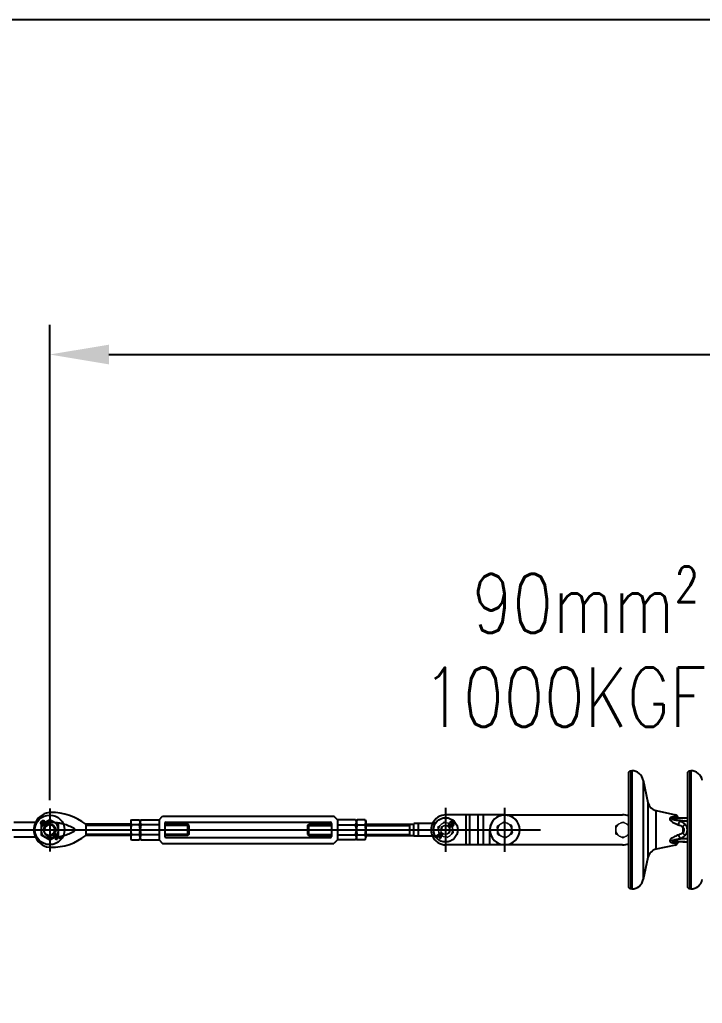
# Model space of a CAD drawing. Header units: millimetres. Extents: x -37020 to 35906, y -101 to 52234.
# Drawn here: x -27.317 to -26.161, y 233.662 to 235.326 of the extents above; entities that cross this region are included whole.
import ezdxf

# ---------------------------------------------------------------- set-up
doc = ezdxf.new("R2010")
doc.units = ezdxf.units.MM
doc.header["$PDMODE"] = 35
doc.header["$PDSIZE"] = 1
for name, pattern in [('CENTER', [50.8, 31.75, -6.35, 6.35, -6.35]), ('CENTER2', [28.575, 19.05, -3.175, 3.175, -3.175]), ('HIDDEN', [9.525, 6.35, -3.175])]:
    doc.linetypes.add(name, pattern=pattern)
for name, color, linetype in [('0_EJES', 1, 'CENTER2'), ('GE-Cotas', 1, 'Continuous'), ('M0_EQUIPOS', 2, 'Continuous'), ('M2_PLBULONES', 2, 'Continuous'), ('M_DIM', 1, 'Continuous')]:
    doc.layers.add(name, color=color, linetype=linetype)
doc.styles.add('Romans', font='romans.shx', dxfattribs={"width": 0.8})
doc.styles.add('STYLE-MSF', font='simplex.shx', dxfattribs={"width": 0.8})
doc.dimstyles.new('COTAS GENERAL', dxfattribs={"dimscale": 0.1, "dimtxt": 2.5, "dimasz": 2.5, "dimexe": 1, "dimexo": 1, "dimgap": 1.25, "dimtad": 1, "dimzin": 1, "dimdsep": 46, "dimtxsty": 'Romans', "dimcen": 1, "dimclrd": 2, "dimclre": 1, "dimclrt": 3, "dimaunit": 1, "dimadec": 3, "dimazin": 0, "dimtfac": 1, "dimtix": 1, "dimtmove": 0, "dimatfit": 0, "dimfxl": 1, "dimtolj": 1, "dimarcsym": 0})

# ---------------------------------------------------------------- blocks, each defined once
blk = doc.blocks.new('*D350')
at = {"layer": 'Defpoints', "color": 0, "transparency": 16777216}
for p in [(-22.8805, 234.9843), (-22.8805, 234.7596), (-27.2657, 233.9556)]:
    blk.add_point(p, dxfattribs=at)
at = {"layer": 'GE-Cotas', "color": 1, "lineweight": -2, "transparency": 16777216}
for p, q in [((-22.8805, 234.9343), (-22.8805, 234.7096)), ((-27.2657, 234.0056), (-27.2657, 234.8096))]:
    blk.add_line(p, q, dxfattribs=at)
at = {"layer": 'GE-Cotas', "color": 2, "lineweight": -2, "transparency": 16777216}
blk.add_line((-27.1657, 234.7596), (-22.9805, 234.7596), dxfattribs=at)
at = {"layer": 'GE-Cotas', "color": 2, "transparency": 16777216}
for points in [[(-27.1657, 234.7762), (-27.1657, 234.7429), (-27.2657, 234.7596)], [(-22.9805, 234.7429), (-22.9805, 234.7762), (-22.8805, 234.7596)]]:
    blk.add_solid(points, dxfattribs=at)
at = {"layer": 'GE-Cotas', "color": 3, "linetype": 'Continuous', "transparency": 16777216, "insert": (-25.0731, 234.8846), "char_height": 0.125, "attachment_point": 5, "style": 'Romans'}
blk.add_mtext('\\A1;D ~5060', dxfattribs=at)
blk = doc.blocks.new('*D352')
at = {"layer": 'Defpoints', "color": 0, "transparency": 16777216}
for p in [(-29.5751, 234.2131), (-30.6368, 233.9556), (-22.8805, 228.1558)]:
    blk.add_point(p, dxfattribs=at)
at = {"layer": 'GE-Cotas', "color": 1, "lineweight": -2, "transparency": 16777216}
for p, q in [((-29.9751, 233.9556), (-29.7751, 234.2131)), ((-29.7751, 234.2131), (-28.8075, 234.2131)), ((-30.5868, 233.9556), (-29.9751, 233.9556))]:
    blk.add_line(p, q, dxfattribs=at)
at = {"layer": 'GE-Cotas', "color": 3, "linetype": 'Continuous', "transparency": 16777216, "insert": (-29.1601, 234.3381), "char_height": 0.125, "attachment_point": 5, "style": 'Romans'}
blk.add_mtext('\\A1;{\\Fsimplex|c0;+ ~}5800', dxfattribs=at)

msp = doc.modelspace()

# ---------------------------------------------------------------- linework, layer by layer
at = {"color": 4}
msp.add_line((-23.6871, 235.3259), (-30.9668, 235.3259), dxfattribs=at)
at = {"color": 1}
msp.add_circle((-27.2657, 233.9556), 3.637978807091713e-15, dxfattribs=at)
at = {"layer": '0_EJES', "color": 1, "linetype": 'CENTER'}
for p, q in [((-27.2657, 233.992), (-27.2657, 233.9192)), ((-26.5957, 233.9929), (-26.5957, 233.9182)), ((-26.4957, 233.9929), (-26.4957, 233.9182))]:
    msp.add_line(p, q, dxfattribs=at)
at = {"layer": '0_EJES', "linetype": 'CENTER'}
msp.add_line((-30.9474, 233.9556), (-26.4352, 233.9556), dxfattribs=at)
at = {"layer": 'M0_EQUIPOS', "color": 1}
for p, q in [((-26.2816, 234.0556), (-26.2807, 234.0556)), ((-26.2807, 234.0556), (-26.2807, 233.8556)), ((-26.1816, 234.0556), (-26.1807, 234.0556)), ((-26.1807, 234.0556), (-26.1807, 233.8556)), ((-26.2611, 234.0397), (-26.2531, 234.002)), ((-26.2611, 234.0397), (-26.2611, 233.8714)), ((-26.2531, 234.002), (-26.2531, 233.9091)), ((-27.0807, 233.9726), (-27.0747, 233.9786)), ((-27.0747, 233.9786), (-26.7846, 233.9786)), ((-26.7787, 233.9726), (-26.7846, 233.9786)), ((-26.5614, 233.981), (-26.5949, 233.981)), ((-26.5551, 233.981), (-26.5614, 233.981)), ((-26.5614, 233.981), (-26.5614, 233.9302)), ((-26.541, 233.981), (-26.5551, 233.981)), ((-26.5551, 233.981), (-26.5551, 233.9302)), ((-26.5319, 233.981), (-26.541, 233.981)), ((-26.541, 233.981), (-26.541, 233.9302)), ((-26.5319, 233.981), (-26.5319, 233.9302)), ((-26.4957, 233.981), (-26.5319, 233.981)), ((-26.4953, 233.981), (-26.2961, 233.981)), ((-26.2392, 233.9881), (-26.2066, 233.9812)), ((-26.2392, 233.923), (-26.2392, 233.9881)), ((-26.2066, 233.9812), (-26.2066, 233.9806)), ((-27.29, 233.9681), (-27.3266, 233.9681)), ((-27.1287, 233.9651), (-27.2047, 233.9651)), ((-27.2047, 233.9651), (-27.2047, 233.946)), ((-27.1287, 233.9631), (-27.2047, 233.9631)), ((-27.1113, 233.9726), (-27.1127, 233.9703)), ((-27.1113, 233.9726), (-27.0807, 233.9726)), ((-27.0807, 233.9641), (-27.1113, 233.9641)), ((-27.0807, 233.9726), (-27.0807, 233.9385)), ((-27.0707, 233.9666), (-27.0707, 233.9446)), ((-27.0322, 233.9651), (-27.0707, 233.9651)), ((-27.0302, 233.9631), (-27.0707, 233.9631)), ((-27.0687, 233.9686), (-26.7907, 233.9686)), ((-27.0302, 233.9631), (-27.0322, 233.9651)), ((-27.0322, 233.946), (-27.0322, 233.9651)), ((-27.0302, 233.9631), (-27.0302, 233.948)), ((-26.8292, 233.9631), (-26.8272, 233.9651)), ((-26.8292, 233.9631), (-26.8292, 233.948)), ((-26.8292, 233.9631), (-26.7887, 233.9631)), ((-26.8272, 233.946), (-26.8272, 233.9651)), ((-26.8272, 233.9651), (-26.7887, 233.9651)), ((-26.7887, 233.9666), (-26.7887, 233.9446)), ((-26.7787, 233.9726), (-26.7787, 233.9385)), ((-26.748, 233.9726), (-26.7787, 233.9726)), ((-26.7787, 233.9641), (-26.748, 233.9641)), ((-26.748, 233.9726), (-26.7467, 233.9703)), ((-26.7307, 233.9651), (-26.6497, 233.9651)), ((-26.7307, 233.9631), (-26.6567, 233.9631)), ((-26.6567, 233.9651), (-26.6567, 233.946)), ((-26.6497, 233.945), (-26.6497, 233.9661)), ((-26.6182, 233.9661), (-26.6497, 233.9661)), ((-26.1983, 233.9706), (-26.1857, 233.9706)), ((-26.1974, 233.9758), (-26.1952, 233.9757)), ((-26.1974, 233.9758), (-26.1952, 233.9757)), ((-26.1974, 233.9758), (-26.1974, 233.9757)), ((-26.1974, 233.9757), (-26.1952, 233.9757)), ((-26.1952, 233.9757), (-26.1944, 233.9756)), ((-26.1952, 233.9757), (-26.1908, 233.9756)), ((-26.1952, 233.9757), (-26.1952, 233.9757)), ((-26.1857, 233.9756), (-26.1944, 233.9756)), ((-27.1287, 233.948), (-27.2047, 233.948)), ((-27.1287, 233.946), (-27.2047, 233.946)), ((-27.0807, 233.947), (-27.1113, 233.947)), ((-27.0302, 233.948), (-27.0707, 233.948)), ((-27.0322, 233.946), (-27.0707, 233.946)), ((-27.0302, 233.948), (-27.0322, 233.946)), ((-26.8292, 233.948), (-26.8272, 233.946)), ((-26.8292, 233.948), (-26.7887, 233.948)), ((-26.8272, 233.946), (-26.7887, 233.946)), ((-26.7787, 233.947), (-26.748, 233.947)), ((-26.7307, 233.948), (-26.6567, 233.948)), ((-26.7307, 233.946), (-26.6497, 233.946)), ((-26.1943, 233.9609), (-26.1943, 233.9502)), ((-27.29, 233.9431), (-27.3266, 233.9431)), ((-27.1127, 233.9408), (-27.1113, 233.9385)), ((-27.1113, 233.9385), (-27.0807, 233.9385)), ((-27.0807, 233.9385), (-27.0747, 233.9326)), ((-27.0747, 233.9326), (-26.7846, 233.9326)), ((-27.0687, 233.9426), (-26.7907, 233.9426)), ((-26.7787, 233.9385), (-26.7846, 233.9326)), ((-26.748, 233.9385), (-26.7787, 233.9385)), ((-26.7467, 233.9408), (-26.748, 233.9385)), ((-26.6182, 233.945), (-26.6497, 233.945)), ((-26.5614, 233.9302), (-26.5949, 233.9302)), ((-26.5551, 233.9302), (-26.5614, 233.9302)), ((-26.541, 233.9302), (-26.5551, 233.9302)), ((-26.5319, 233.9302), (-26.541, 233.9302)), ((-26.4957, 233.9302), (-26.5319, 233.9302)), ((-26.2961, 233.9302), (-26.4953, 233.9302)), ((-26.2066, 233.9299), (-26.2392, 233.923)), ((-26.2066, 233.9306), (-26.2066, 233.9299)), ((-26.1857, 233.9406), (-26.1983, 233.9406)), ((-26.1952, 233.9355), (-26.1974, 233.9354)), ((-26.1974, 233.9354), (-26.1974, 233.9354)), ((-26.1908, 233.9356), (-26.1952, 233.9355)), ((-26.1952, 233.9355), (-26.1952, 233.9355)), ((-26.1944, 233.9356), (-26.1857, 233.9356)), ((-26.2531, 233.9091), (-26.2611, 233.8714)), ((-26.2807, 233.8556), (-26.2816, 233.8556)), ((-26.1807, 233.8556), (-26.1816, 233.8556))]:
    msp.add_line(p, q, dxfattribs=at)
at = {"layer": 'M0_EQUIPOS', "color": 1, "linetype": 'HIDDEN'}
for p, q in [((-26.6417, 233.945), (-26.6417, 233.9661)), ((-26.5207, 233.9302), (-26.5207, 233.9556))]:
    msp.add_line(p, q, dxfattribs=at)
at = {"layer": 'M0_EQUIPOS', "color": 1, "flags": 128}
for points in [[(-26.202, 233.9643), (-26.2016, 233.9651), (-26.2011, 233.9658), (-26.2007, 233.9666), (-26.2002, 233.9674), (-26.1997, 233.9682), (-26.1992, 233.969), (-26.1987, 233.9698), (-26.1983, 233.9706)], [(-26.1943, 233.9609), (-26.1938, 233.9614), (-26.1934, 233.9619), (-26.1929, 233.9624), (-26.1924, 233.9629), (-26.192, 233.9634), (-26.1915, 233.9639), (-26.191, 233.9645), (-26.1905, 233.965)], [(-26.202, 233.9468), (-26.2016, 233.9461), (-26.2011, 233.9453), (-26.2007, 233.9445), (-26.2002, 233.9438), (-26.1997, 233.943), (-26.1992, 233.9422), (-26.1987, 233.9414), (-26.1983, 233.9406)], [(-26.1943, 233.9502), (-26.1938, 233.9497), (-26.1934, 233.9492), (-26.1929, 233.9487), (-26.1924, 233.9482), (-26.192, 233.9477), (-26.1915, 233.9472), (-26.191, 233.9467), (-26.1905, 233.9462)]]:
    msp.add_lwpolyline(points, dxfattribs=at)
at = {"layer": 'M0_EQUIPOS', "color": 1}
for centre, radius in [((-27.2657, 233.9556), 0.025), ((-26.5957, 233.9556), 0.0205)]:
    msp.add_circle(centre, radius, dxfattribs=at)
for centre, radius, start, end in [((-26.2807, 234.0356), 0.02, 11.9868, 90), ((-26.1807, 234.0356), 0.02, 11.9868, 90), ((-26.2355, 234.0057), 0.018, 191.9868, 257.9844), ((-27.2632, 233.9556), 0.0295, 88.6705, 154.9245), ((-27.2629, 233.8904), 0.0946, 52.09, 90.5101), ((-26.5949, 233.9556), 0.0254, 90, 155.5204), ((-26.4953, 233.9556), 0.0254, 90, 270), ((-26.4957, 233.9556), 0.0254, 270, 90), ((-26.2961, 233.9556), 0.0254, 65.7291, 90), ((-26.2077, 233.9763), 0.005, 11.5672, 77.9844), ((-26.2076, 233.9757), 0.00497, 22.8525, 78.5414), ((-27.29, 233.9731), 0.005, 270, 324.3146), ((-27.2629, 233.8904), 0.0776, 60.1085, 74.9213), ((-27.1051, 233.9684), 0.00755, 145.6158, 214.3842), ((-27.0844, 233.9556), 0.0282, 162.412, 197.588), ((-27.0687, 233.9666), 0.002, 90, 180), ((-26.7907, 233.9666), 0.002, 0, 90), ((-26.7542, 233.9684), 0.00755, 325.6158, 34.3842), ((-26.7749, 233.9556), 0.0282, 342.412, 17.588), ((-26.6182, 233.9761), 0.01, 270, 317.7048), ((-26.2047, 233.9746), 0.00318, 43.5242, 96.9821), ((-26.1944, 233.9795), 0.00395, 257.8945, 270.1283), ((-26.1992, 233.9556), 0.0128, 312.5625, 47.4375), ((-27.2629, 234.0207), 0.0946, 269.4899, 307.91), ((-27.2629, 234.0207), 0.0776, 285.0785, 299.8915), ((-27.2254, 233.9556), 0.0025, 299.8915, 60.1085), ((-27.1051, 233.9428), 0.00755, 145.6158, 214.3842), ((-26.7542, 233.9428), 0.00755, 325.6158, 34.3842), ((-26.1992, 233.9556), 0.00724, 312.5625, 47.4375), ((-27.29, 233.9381), 0.005, 35.6853, 90), ((-27.2632, 233.9556), 0.0295, 205.0696, 271.3295), ((-27.0687, 233.9446), 0.002, 180, 270), ((-26.7907, 233.9446), 0.002, 270, 0), ((-26.6182, 233.935), 0.01, 42.2953, 90), ((-26.5949, 233.9556), 0.0254, 204.4797, 270), ((-26.2961, 233.9556), 0.0254, 270, 294.3498), ((-26.2077, 233.9348), 0.005, 282.0156, 347.6619), ((-26.2076, 233.9354), 0.00497, 281.4487, 337.725), ((-26.2047, 233.9365), 0.00318, 262.9549, 316.4568), ((-26.1944, 233.9315), 0.0041, 90.0984, 101.8788), ((-26.2355, 233.9054), 0.018, 102.0156, 168.0132), ((-26.2807, 233.8756), 0.02, 270, 348.0132), ((-26.1807, 233.8756), 0.02, 270, 348.0132)]:
    msp.add_arc(centre, radius, start, end, dxfattribs=at)
at = {"layer": 'M0_EQUIPOS', "color": 1, "linetype": 'HIDDEN'}
for centre, radius, start, end in [((-26.4957, 233.9556), 0.025, 33.845, 180), ((-27.2632, 233.9556), 0.0295, 154.9245, 204.9499), ((-27.2632, 233.9556), 0.0125, 88.6705, 271.3295), ((-27.2629, 233.8904), 0.0776, 74.9213, 90.5101), ((-26.5949, 233.9556), 0.0254, 155.5204, 204.4871), ((-27.2629, 234.0207), 0.0776, 269.4899, 285.0785)]:
    msp.add_arc(centre, radius, start, end, dxfattribs=at)
at = {"layer": 'M0_EQUIPOS', "color": 1}
for points, knots in [([(-26.2857, 234.0516), (-26.2856, 234.0521), (-26.2855, 234.0531), (-26.2847, 234.0542), (-26.2839, 234.0549), (-26.2829, 234.0554), (-26.2821, 234.0555), (-26.2816, 234.0556)], [0, 0, 0, 0, 0.225792, 0.480922, 0.614503, 0.747725, 1, 1, 1, 1]), ([(-26.2857, 233.8595), (-26.2857, 233.8596), (-26.2857, 233.8597), (-26.2857, 233.8605), (-26.2857, 233.8615), (-26.2857, 233.8627), (-26.2857, 233.864), (-26.2857, 233.8654), (-26.2857, 233.8669), (-26.2857, 233.8686), (-26.2857, 233.8714), (-26.2857, 233.876), (-26.2857, 233.883), (-26.2857, 233.891), (-26.2857, 233.8999), (-26.2857, 233.9095), (-26.2857, 233.9198), (-26.2857, 233.9307), (-26.2857, 233.9418), (-26.2857, 233.9532), (-26.2857, 233.9646), (-26.2857, 233.9758), (-26.2857, 233.9868), (-26.2857, 233.9974), (-26.2857, 234.0073), (-26.2857, 234.0158), (-26.2857, 234.0229), (-26.2857, 234.0287), (-26.2857, 234.0338), (-26.2857, 234.0375), (-26.2857, 234.0401), (-26.2857, 234.0419), (-26.2857, 234.0438), (-26.2857, 234.0456), (-26.2857, 234.0474), (-26.2857, 234.049), (-26.2857, 234.0504), (-26.2857, 234.0514), (-26.2857, 234.0515), (-26.2857, 234.0516)], [0, 0, 0, 0, 0.024016, 0.045698, 0.06504, 0.082041, 0.096699, 0.11173, 0.125156, 0.138769, 0.152574, 0.190147, 0.227898, 0.26563, 0.303377, 0.341131, 0.378865, 0.416606, 0.454362, 0.492102, 0.529836, 0.567591, 0.60534, 0.64307, 0.680819, 0.718572, 0.746883, 0.77519, 0.803453, 0.830291, 0.842957, 0.855124, 0.86929, 0.88744, 0.904839, 0.924797, 0.947314, 0.972383, 1, 1, 1, 1]), ([(-26.2816, 233.9556), (-26.2816, 233.9588), (-26.2816, 233.9654), (-26.2816, 233.9751), (-26.2816, 233.9846), (-26.2816, 233.9939), (-26.2816, 234.0028), (-26.2816, 234.0112), (-26.2816, 234.0191), (-26.2816, 234.0264), (-26.2816, 234.033), (-26.2816, 234.0388), (-26.2816, 234.0439), (-26.2816, 234.0481), (-26.2816, 234.0514), (-26.2816, 234.0538), (-26.2816, 234.0553), (-26.2816, 234.0555), (-26.2816, 234.0556)], [0, 0, 0, 0, 0.062501, 0.125002, 0.187502, 0.249998, 0.312502, 0.375001, 0.4375, 0.500002, 0.5625, 0.625, 0.687499, 0.75, 0.812501, 0.875, 0.9375, 1, 1, 1, 1]), ([(-26.1857, 234.0516), (-26.1856, 234.0521), (-26.1855, 234.0531), (-26.1847, 234.0542), (-26.1839, 234.0549), (-26.1829, 234.0554), (-26.1821, 234.0555), (-26.1816, 234.0556)], [0, 0, 0, 0, 0.2258132, 0.4809085, 0.6144932, 0.7477184, 1, 1, 1, 1]), ([(-26.1857, 233.8595), (-26.1857, 233.8596), (-26.1857, 233.8597), (-26.1857, 233.8605), (-26.1857, 233.8615), (-26.1857, 233.8627), (-26.1857, 233.864), (-26.1857, 233.8654), (-26.1857, 233.8669), (-26.1857, 233.8686), (-26.1857, 233.8714), (-26.1857, 233.876), (-26.1857, 233.883), (-26.1857, 233.891), (-26.1857, 233.8999), (-26.1857, 233.9095), (-26.1857, 233.9198), (-26.1857, 233.9307), (-26.1857, 233.9418), (-26.1857, 233.9532), (-26.1857, 233.9646), (-26.1857, 233.9758), (-26.1857, 233.9868), (-26.1857, 233.9974), (-26.1857, 234.0073), (-26.1857, 234.0158), (-26.1857, 234.0229), (-26.1857, 234.0287), (-26.1857, 234.0338), (-26.1857, 234.0375), (-26.1857, 234.0401), (-26.1857, 234.0419), (-26.1857, 234.0438), (-26.1857, 234.0456), (-26.1857, 234.0474), (-26.1857, 234.049), (-26.1857, 234.0504), (-26.1857, 234.0514), (-26.1857, 234.0515), (-26.1857, 234.0516)], [0, 0, 0, 0, 0.024016, 0.045698, 0.06504, 0.082041, 0.096699, 0.11173, 0.125156, 0.138769, 0.152574, 0.190147, 0.227898, 0.26563, 0.303377, 0.341131, 0.378865, 0.416606, 0.454362, 0.492102, 0.529836, 0.567591, 0.60534, 0.64307, 0.680819, 0.718572, 0.746883, 0.77519, 0.803453, 0.830291, 0.842957, 0.855124, 0.86929, 0.88744, 0.904839, 0.924797, 0.947314, 0.972383, 1, 1, 1, 1]), ([(-26.1816, 233.9556), (-26.1816, 233.9588), (-26.1816, 233.9654), (-26.1816, 233.9751), (-26.1816, 233.9846), (-26.1816, 233.9939), (-26.1816, 234.0028), (-26.1816, 234.0112), (-26.1816, 234.0191), (-26.1816, 234.0264), (-26.1816, 234.033), (-26.1816, 234.0388), (-26.1816, 234.0439), (-26.1816, 234.0481), (-26.1816, 234.0514), (-26.1816, 234.0538), (-26.1816, 234.0553), (-26.1816, 234.0555), (-26.1816, 234.0556)], [0, 0, 0, 0, 0.062501, 0.125002, 0.187502, 0.249998, 0.312502, 0.375001, 0.4375, 0.500002, 0.5625, 0.625, 0.687499, 0.75, 0.812501, 0.875, 0.9375, 1, 1, 1, 1]), ([(-26.2066, 233.9806), (-26.2065, 233.9802), (-26.2064, 233.9795), (-26.2055, 233.9783), (-26.2051, 233.9778)], [0, 0, 0, 0, 0.547145, 1, 1, 1, 1]), ([(-26.2051, 233.9778), (-26.2065, 233.9777), (-26.2087, 233.9777), (-26.2116, 233.9774), (-26.2136, 233.9769), (-26.2149, 233.9763), (-26.2158, 233.9756), (-26.2162, 233.9749), (-26.2164, 233.9741), (-26.2163, 233.9735), (-26.2157, 233.9723), (-26.2149, 233.9714), (-26.2134, 233.9701), (-26.2109, 233.9683), (-26.2068, 233.9662), (-26.2036, 233.965), (-26.202, 233.9643)], [0, 0, 0, 0, 0.134132, 0.217001, 0.299603, 0.343778, 0.387734, 0.42992, 0.446772, 0.483543, 0.50514, 0.577854, 0.594543, 0.694988, 0.847277, 1, 1, 1, 1]), ([(-26.1983, 233.9706), (-26.1999, 233.9708), (-26.2032, 233.9712), (-26.2073, 233.972), (-26.2102, 233.9727), (-26.2115, 233.9731), (-26.2122, 233.9734), (-26.2124, 233.9736), (-26.2126, 233.9738), (-26.2126, 233.9739), (-26.2126, 233.9741), (-26.2124, 233.9742), (-26.2118, 233.9746), (-26.2101, 233.9749), (-26.2072, 233.9752), (-26.2017, 233.9755), (-26.1974, 233.9756), (-26.1944, 233.9756)], [0, 0, 0, 0, 0.146869, 0.294047, 0.367546, 0.404337, 0.422765, 0.430639, 0.438584, 0.443369, 0.448145, 0.454936, 0.4677, 0.512514, 0.620095, 0.72887, 1, 1, 1, 1]), ([(-26.2051, 233.9778), (-26.2047, 233.9774), (-26.204, 233.9768), (-26.2021, 233.9761), (-26.1998, 233.9758), (-26.1982, 233.9758), (-26.1974, 233.9757)], [0, 0, 0, 0, 0.2300162, 0.4607329, 0.7365637, 1, 1, 1, 1]), ([(-26.2031, 233.9776), (-26.2031, 233.9776), (-26.2031, 233.9777), (-26.203, 233.9775), (-26.2028, 233.9772), (-26.2025, 233.9769), (-26.2024, 233.9768)], [0, 0, 0, 0, 0.072029, 0.366049, 0.713172, 1, 1, 1, 1]), ([(-26.2024, 233.9768), (-26.2024, 233.9768), (-26.2023, 233.9767), (-26.2021, 233.9765), (-26.2016, 233.9763), (-26.2008, 233.9761), (-26.1998, 233.976), (-26.1986, 233.9758), (-26.1978, 233.9758), (-26.1974, 233.9758)], [0, 0, 0, 0, 0.157037, 0.29241, 0.409975, 0.539982, 0.685554, 0.845059, 1, 1, 1, 1]), ([(-26.202, 233.9643), (-26.2007, 233.9638), (-26.1981, 233.9628), (-26.1955, 233.9615), (-26.1943, 233.9609)], [0, 0, 0, 0, 0.499236, 1, 1, 1, 1]), ([(-26.1905, 233.965), (-26.1917, 233.966), (-26.1942, 233.9681), (-26.1969, 233.9697), (-26.1983, 233.9706)], [0, 0, 0, 0, 0.497098, 1, 1, 1, 1]), ([(-26.2816, 233.8556), (-26.2816, 233.8557), (-26.2816, 233.8558), (-26.2816, 233.8573), (-26.2816, 233.8597), (-26.2816, 233.863), (-26.2816, 233.8672), (-26.2816, 233.8723), (-26.2816, 233.8781), (-26.2816, 233.8847), (-26.2816, 233.892), (-26.2816, 233.8999), (-26.2816, 233.9084), (-26.2816, 233.9172), (-26.2816, 233.9265), (-26.2816, 233.936), (-26.2816, 233.9458), (-26.2816, 233.9523), (-26.2816, 233.9556)], [0, 0, 0, 0, 0.0625, 0.125, 0.187501, 0.25, 0.312501, 0.375, 0.4375, 0.500002, 0.5625, 0.624999, 0.687503, 0.750001, 0.812503, 0.874998, 0.937499, 1, 1, 1, 1]), ([(-26.202, 233.9468), (-26.2027, 233.9465), (-26.2048, 233.9457), (-26.2081, 233.9442), (-26.2112, 233.9425), (-26.2135, 233.941), (-26.215, 233.9396), (-26.216, 233.9383), (-26.2164, 233.9372), (-26.2163, 233.9363), (-26.216, 233.9357), (-26.2153, 233.9351), (-26.2143, 233.9345), (-26.2123, 233.9339), (-26.2092, 233.9334), (-26.2065, 233.9334), (-26.2051, 233.9334)], [0, 0, 0, 0, 0.069456, 0.196228, 0.322706, 0.383476, 0.443991, 0.506118, 0.543535, 0.566287, 0.610444, 0.628789, 0.683455, 0.738435, 0.859934, 1, 1, 1, 1]), ([(-26.1943, 233.9502), (-26.1955, 233.9496), (-26.1981, 233.9483), (-26.2007, 233.9473), (-26.202, 233.9468)], [0, 0, 0, 0, 0.498769, 1, 1, 1, 1]), ([(-26.1983, 233.9406), (-26.1969, 233.9414), (-26.1942, 233.9431), (-26.1918, 233.9451), (-26.1905, 233.9462)], [0, 0, 0, 0, 0.497897, 1, 1, 1, 1]), ([(-26.1816, 233.8556), (-26.1816, 233.8557), (-26.1816, 233.8558), (-26.1816, 233.8573), (-26.1816, 233.8597), (-26.1816, 233.863), (-26.1816, 233.8672), (-26.1816, 233.8723), (-26.1816, 233.8781), (-26.1816, 233.8847), (-26.1816, 233.892), (-26.1816, 233.8999), (-26.1816, 233.9084), (-26.1816, 233.9172), (-26.1816, 233.9265), (-26.1816, 233.936), (-26.1816, 233.9458), (-26.1816, 233.9523), (-26.1816, 233.9556)], [0, 0, 0, 0, 0.0625, 0.125, 0.187501, 0.25, 0.312501, 0.375, 0.4375, 0.500002, 0.5625, 0.624999, 0.687503, 0.750001, 0.812503, 0.874998, 0.937499, 1, 1, 1, 1]), ([(-26.1944, 233.9356), (-26.1977, 233.9356), (-26.2027, 233.9356), (-26.2084, 233.936), (-26.211, 233.9364), (-26.2121, 233.9367), (-26.2124, 233.9369), (-26.2126, 233.9371), (-26.2126, 233.9372), (-26.2125, 233.9374), (-26.2124, 233.9376), (-26.2118, 233.938), (-26.2101, 233.9385), (-26.2075, 233.9391), (-26.2033, 233.9399), (-26.2003, 233.9403), (-26.1983, 233.9406)], [0, 0, 0, 0, 0.293823, 0.440804, 0.514437, 0.530742, 0.547208, 0.552648, 0.558166, 0.563004, 0.569966, 0.583327, 0.63138, 0.726335, 0.822151, 1, 1, 1, 1]), ([(-26.2051, 233.9334), (-26.2055, 233.9328), (-26.2064, 233.9316), (-26.2065, 233.9309), (-26.2066, 233.9306)], [0, 0, 0, 0, 0.452887, 1, 1, 1, 1]), ([(-26.1974, 233.9354), (-26.1984, 233.9354), (-26.2002, 233.9353), (-26.2026, 233.9349), (-26.2042, 233.9342), (-26.2049, 233.9336), (-26.2051, 233.9334)], [0, 0, 0, 0, 0.326799, 0.58344, 0.841924, 1, 1, 1, 1]), ([(-26.2024, 233.9343), (-26.2025, 233.9342), (-26.2028, 233.9339), (-26.203, 233.9336), (-26.2031, 233.9335), (-26.2031, 233.9335)], [0, 0, 0, 0, 0.376712, 0.729254, 1, 1, 1, 1]), ([(-26.1974, 233.9354), (-26.1975, 233.9354), (-26.198, 233.9353), (-26.1989, 233.9353), (-26.2001, 233.9351), (-26.2011, 233.9349), (-26.2018, 233.9347), (-26.2022, 233.9345), (-26.2024, 233.9344), (-26.2024, 233.9344), (-26.2024, 233.9343)], [0, 0, 0, 0, 0.025908, 0.202339, 0.354379, 0.500131, 0.636129, 0.761285, 0.894589, 1, 1, 1, 1]), ([(-26.1952, 233.9355), (-26.1957, 233.9354), (-26.1965, 233.9354), (-26.1972, 233.9354), (-26.1974, 233.9354)], [0, 0, 0, 0, 0.700487, 1, 1, 1, 1]), ([(-26.1909, 233.9356), (-26.1912, 233.9356), (-26.1927, 233.9356), (-26.1941, 233.9355), (-26.1952, 233.9354)], [0, 0, 0, 0, 0.255946, 1, 1, 1, 1]), ([(-26.2816, 233.8556), (-26.2821, 233.8556), (-26.2829, 233.8557), (-26.2839, 233.8563), (-26.2847, 233.857), (-26.2855, 233.8581), (-26.2856, 233.8591), (-26.2857, 233.8595)], [0, 0, 0, 0, 0.252306, 0.385472, 0.519168, 0.774329, 1, 1, 1, 1]), ([(-26.1816, 233.8556), (-26.1821, 233.8556), (-26.1829, 233.8557), (-26.1839, 233.8563), (-26.1847, 233.857), (-26.1855, 233.8581), (-26.1856, 233.8591), (-26.1857, 233.8595)], [0, 0, 0, 0, 0.252313, 0.385482, 0.519181, 0.774308, 1, 1, 1, 1])]:
    msp.add_open_spline(points, degree=3, knots=knots, dxfattribs=at)
at = {"layer": 'M2_PLBULONES', "color": 1}
for p, q in [((-27.1273, 233.9726), (-27.1287, 233.9703)), ((-27.1287, 233.9703), (-27.1287, 233.9428)), ((-27.1273, 233.9726), (-27.114, 233.9726)), ((-27.114, 233.9641), (-27.1273, 233.9641)), ((-27.114, 233.9726), (-27.1127, 233.9703)), ((-27.1127, 233.9703), (-27.1127, 233.9408)), ((-26.7453, 233.9726), (-26.7467, 233.9703)), ((-26.7467, 233.9703), (-26.7467, 233.9408)), ((-26.732, 233.9726), (-26.7453, 233.9726)), ((-26.7453, 233.9641), (-26.732, 233.9641)), ((-26.732, 233.9726), (-26.7307, 233.9703)), ((-26.7307, 233.9703), (-26.7307, 233.9428)), ((-27.114, 233.947), (-27.1273, 233.947)), ((-26.7453, 233.947), (-26.732, 233.947)), ((-27.1273, 233.9385), (-27.114, 233.9385)), ((-27.1127, 233.9408), (-27.114, 233.9385)), ((-26.7467, 233.9408), (-26.7453, 233.9385)), ((-26.732, 233.9385), (-26.7453, 233.9385))]:
    msp.add_line(p, q, dxfattribs=at)
at = {"layer": 'M2_PLBULONES', "color": 1, "linetype": 'Continuous'}
for p, q in [((-27.2587, 233.9458), (-27.2594, 233.9465)), ((-27.2572, 233.9471), (-27.2579, 233.9478)), ((-27.2559, 233.9486), (-27.2566, 233.9493)), ((-26.6126, 233.9453), (-26.6121, 233.9433)), ((-27.2529, 233.9394), (-27.2548, 233.9388)), ((-27.2467, 233.9432), (-27.2471, 233.9413)), ((-26.6064, 233.9415), (-26.6044, 233.9409))]:
    msp.add_line(p, q, dxfattribs=at)
for points in [[(-27.2801, 233.9643), (-27.2804, 233.9641), (-27.2804, 233.947), (-27.2657, 233.9385), (-27.257, 233.9435)], [(-27.2528, 233.9459), (-27.2509, 233.947), (-27.2509, 233.9641), (-27.2657, 233.9726), (-27.2733, 233.9682)], [(-27.2552, 233.9445), (-27.2547, 233.9448)]]:
    msp.add_lwpolyline(points, dxfattribs=at)
msp.add_circle((-27.2657, 233.9556), 0.01, dxfattribs=at)
at = {"layer": 'M2_PLBULONES', "color": 1, "linetype": 'Continuous', "lineweight": 15}
msp.add_circle((-26.5957, 233.9556), 0.008, dxfattribs=at)
at = {"layer": 'M2_PLBULONES', "color": 1, "linetype": 'Continuous'}
for centre, radius, start, end in [((-27.2772, 233.9671), 0.004, 6.0576, 263.9424), ((-27.2657, 233.9556), 0.0148, 148.7005, 305.822), ((-27.2772, 233.9671), 0.002, 6.0576, 263.9424), ((-27.2781, 233.9581), 0.005, 47.1009, 83.9424), ((-27.2781, 233.9581), 0.007, 48.0073, 83.9424), ((-27.2682, 233.968), 0.007, 186.0576, 221.9927), ((-27.2657, 233.9556), 0.00875, 270, 180), ((-27.2657, 233.9556), 0.0148, 323.1463, 121.3012), ((-27.2682, 233.968), 0.005, 186.0576, 222.8996), ((-26.5945, 233.9666), 0.005, 304.5335, 353.9424), ((-26.5945, 233.9666), 0.007, 309.8134, 353.9424), ((-26.5846, 233.9567), 0.007, 96.0576, 140.1867), ((-26.5856, 233.9657), 0.004, 276.0576, 173.9424), ((-26.5856, 233.9657), 0.002, 276.0576, 173.9424), ((-27.2722, 233.9336), 0.0182, 16.6781, 41.994), ((-27.2722, 233.9336), 0.0202, 16.6781, 41.994), ((-27.2424, 233.9609), 0.0202, 223.006, 256.5983), ((-27.2424, 233.9609), 0.0182, 222.5022, 256.5829), ((-27.2657, 233.9556), 0.0148, 313.6315, 315.3774), ((-26.6168, 233.963), 0.0182, 283.4171, 321.1948), ((-26.6168, 233.963), 0.0202, 283.4017, 319.8363), ((-26.587, 233.9357), 0.0202, 135.1681, 163.3219), ((-26.587, 233.9357), 0.0182, 134.407, 163.3219), ((-26.5846, 233.9567), 0.005, 96.0576, 145.4774)]:
    msp.add_arc(centre, radius, start, end, dxfattribs=at)
at = {"layer": 'M2_PLBULONES', "color": 1}
for centre, radius, start, end in [((-27.1211, 233.9684), 0.00755, 145.6158, 214.3842), ((-27.1004, 233.9556), 0.0282, 162.412, 197.588), ((-27.1202, 233.9684), 0.00755, 325.6158, 34.3842), ((-27.1409, 233.9556), 0.0282, 342.412, 17.588), ((-26.7391, 233.9684), 0.00755, 145.6158, 214.3842), ((-26.7184, 233.9556), 0.0282, 162.412, 197.588), ((-26.7382, 233.9684), 0.00755, 325.6158, 34.3842), ((-26.7589, 233.9556), 0.0282, 342.412, 17.588), ((-27.1211, 233.9428), 0.00755, 145.6158, 214.3842), ((-27.1202, 233.9428), 0.00755, 325.6158, 34.3842), ((-26.7391, 233.9428), 0.00755, 145.6158, 214.3842), ((-26.7382, 233.9428), 0.00755, 325.6158, 34.3842)]:
    msp.add_arc(centre, radius, start, end, dxfattribs=at)
at = {"layer": 'M2_PLBULONES', "color": 1, "linetype": 'Continuous', "lineweight": 15}
for centre, radius, start, end in [((-26.5957, 233.9556), 0.012, 129.1956, 189.1956), ((-26.5957, 233.9556), 0.012, 69.1956, 129.1956), ((-26.5957, 233.9556), 0.007, 270, 180), ((-26.5957, 233.9556), 0.012, 59.3821, 69.1956), ((-26.5957, 233.9556), 0.012, 40.946, 49.0388), ((-26.4957, 233.9556), 0.012, 119.9997, 179.9997), ((-26.4957, 233.9556), 0.012, 129.1956, 189.1956), ((-26.4957, 233.9556), 0.012, 69.1956, 129.1956), ((-26.4957, 233.9556), 0.012, 59.9997, 119.9997), ((-26.4957, 233.9556), 0.012, 9.1956, 69.1956), ((-26.4957, 233.9556), 0.012, 359.9997, 59.9997), ((-26.2957, 233.9556), 0.012, 120, 180), ((-26.2957, 233.9556), 0.012, 60, 120), ((-26.2957, 233.9556), 0.012, 32.3528, 60), ((-26.5957, 233.9556), 0.012, 189.1956, 214.8847), ((-26.5957, 233.9556), 0.012, 224.4425, 226.8385), ((-26.5957, 233.9556), 0.012, 236.4385, 249.1956), ((-26.5957, 233.9556), 0.012, 249.1956, 309.1956), ((-26.5957, 233.9556), 0.012, 309.1956, 9.1956), ((-26.5957, 233.9556), 0.012, 9.1956, 30.6046), ((-26.4957, 233.9556), 0.012, 179.9997, 239.9997), ((-26.4957, 233.9556), 0.012, 189.1956, 249.1956), ((-26.4957, 233.9556), 0.012, 249.1956, 309.1956), ((-26.4957, 233.9556), 0.012, 299.9997, 359.9997), ((-26.4957, 233.9556), 0.012, 309.1956, 9.1956), ((-26.2957, 233.9556), 0.012, 180, 240), ((-26.2957, 233.9556), 0.012, 300, 327.7206), ((-26.4957, 233.9556), 0.012, 239.9997, 299.9997), ((-26.2957, 233.9556), 0.012, 240, 300)]:
    msp.add_arc(centre, radius, start, end, dxfattribs=at)
for points, knots in [([(-26.6086, 233.9605), (-26.6073, 233.9616), (-26.6055, 233.963), (-26.6037, 233.9645), (-26.6032, 233.9649)], [0, 0, 0, 0, 0.767658, 1, 1, 1, 1]), ([(-26.6032, 233.9649), (-26.6025, 233.9654), (-26.6011, 233.9666), (-26.5993, 233.9681), (-26.5982, 233.9689), (-26.5979, 233.9692)], [0, 0, 0, 0, 0.391402, 0.78862, 1, 1, 1, 1]), ([(-26.5979, 233.9692), (-26.5968, 233.9688), (-26.5947, 233.968), (-26.5925, 233.9672), (-26.5914, 233.9668)], [0, 0, 0, 0, 0.495445, 1, 1, 1, 1]), ([(-26.5914, 233.9668), (-26.5912, 233.9667), (-26.5906, 233.9665), (-26.59, 233.9663), (-26.5895, 233.9661)], [0, 0, 0, 0, 0.0701254, 0.2838749, 0.2838749, 0.2838749, 0.2838749]), ([(-26.5086, 233.9605), (-26.5073, 233.9616), (-26.5055, 233.963), (-26.5037, 233.9645), (-26.5032, 233.9649)], [0, 0, 0, 0, 0.767606, 1, 1, 1, 1]), ([(-26.5077, 233.9625), (-26.5061, 233.9634), (-26.5042, 233.9645), (-26.5021, 233.9657), (-26.5017, 233.966)], [0, 0, 0, 0, 0.767658, 1, 1, 1, 1]), ([(-26.5077, 233.9556), (-26.5077, 233.9557), (-26.5077, 233.957), (-26.5077, 233.9593), (-26.5077, 233.9614), (-26.5077, 233.9625)], [0, 0, 0, 0, 0.070096, 0.530817, 1, 1, 1, 1]), ([(-26.5032, 233.9649), (-26.5025, 233.9654), (-26.5011, 233.9666), (-26.4993, 233.9681), (-26.4982, 233.9689), (-26.4979, 233.9692)], [0, 0, 0, 0, 0.391317, 0.78862, 1, 1, 1, 1]), ([(-26.5017, 233.966), (-26.5009, 233.9664), (-26.4993, 233.9673), (-26.4973, 233.9685), (-26.4961, 233.9692), (-26.4957, 233.9694)], [0, 0, 0, 0, 0.391402, 0.78862, 1, 1, 1, 1]), ([(-26.4979, 233.9692), (-26.4968, 233.9688), (-26.4947, 233.968), (-26.4925, 233.9672), (-26.4914, 233.9668)], [0, 0, 0, 0, 0.4954447, 1, 1, 1, 1]), ([(-26.4957, 233.9694), (-26.4947, 233.9689), (-26.4927, 233.9677), (-26.4907, 233.9666), (-26.4897, 233.966)], [0, 0, 0, 0, 0.495445, 1, 1, 1, 1]), ([(-26.4914, 233.9668), (-26.4912, 233.9667), (-26.4901, 233.9663), (-26.4879, 233.9655), (-26.4859, 233.9647), (-26.4849, 233.9643)], [0, 0, 0, 0, 0.070122, 0.530785, 1, 1, 1, 1]), ([(-26.4897, 233.966), (-26.4895, 233.9659), (-26.4884, 233.9653), (-26.4864, 233.9641), (-26.4846, 233.963), (-26.4837, 233.9625)], [0, 0, 0, 0, 0.070125, 0.53081, 1, 1, 1, 1]), ([(-26.4849, 233.9643), (-26.4847, 233.9632), (-26.4844, 233.961), (-26.484, 233.9587), (-26.4838, 233.9575)], [0, 0, 0, 0, 0.495416, 1, 1, 1, 1]), ([(-26.4837, 233.9625), (-26.4837, 233.9614), (-26.4837, 233.9591), (-26.4837, 233.9568), (-26.4837, 233.9556)], [0, 0, 0, 0, 0.495492, 1, 1, 1, 1]), ([(-26.3077, 233.9625), (-26.3067, 233.9631), (-26.3047, 233.9642), (-26.3027, 233.9654), (-26.3017, 233.966)], [0, 0, 0, 0, 0.495444, 1, 1, 1, 1]), ([(-26.3077, 233.9556), (-26.3077, 233.9561), (-26.3077, 233.9585), (-26.3077, 233.9607), (-26.3077, 233.9625)], [0, 0, 0, 0, 0.232325, 1, 1, 1, 1]), ([(-26.3017, 233.966), (-26.3015, 233.966), (-26.3004, 233.9667), (-26.2984, 233.9678), (-26.2966, 233.9689), (-26.2957, 233.9694)], [0, 0, 0, 0, 0.070146, 0.530756, 1, 1, 1, 1]), ([(-26.2957, 233.9694), (-26.2947, 233.9689), (-26.2927, 233.9677), (-26.2907, 233.9666), (-26.2897, 233.966)], [0, 0, 0, 0, 0.495419, 1, 1, 1, 1]), ([(-26.2897, 233.966), (-26.2895, 233.9659), (-26.2884, 233.9653), (-26.2871, 233.9645), (-26.2859, 233.9638), (-26.2857, 233.9637)], [0, 0, 0, 0, 0.105761, 0.801012, 1, 1, 1, 1]), ([(-26.6075, 233.9537), (-26.6075, 233.9538), (-26.6077, 233.955), (-26.6081, 233.9574), (-26.6084, 233.9594), (-26.6086, 233.9605)], [0, 0, 0, 0, 0.070096, 0.530817, 1, 1, 1, 1]), ([(-26.6066, 233.9479), (-26.6067, 233.9487), (-26.607, 233.9505), (-26.6073, 233.9525), (-26.6075, 233.9537)], [0.1645016, 0.1645016, 0.1645016, 0.1645016, 0.4954921, 1, 1, 1, 1]), ([(-26.5999, 233.9444), (-26.6001, 233.9444), (-26.6009, 233.9447), (-26.6018, 233.9451), (-26.6025, 233.9453)], [0, 0, 0, 0, 0.0700773, 0.3862759, 0.3862759, 0.3862759, 0.3862759]), ([(-26.5881, 233.9463), (-26.5885, 233.9459), (-26.5903, 233.9444), (-26.5921, 233.943), (-26.5934, 233.9419)], [0, 0, 0, 0, 0.2323819, 1, 1, 1, 1]), ([(-26.5827, 233.9506), (-26.5831, 233.9503), (-26.5841, 233.9495), (-26.5859, 233.948), (-26.5874, 233.9469), (-26.5881, 233.9463)], [0, 0, 0, 0, 0.211392, 0.603139, 1, 1, 1, 1]), ([(-26.5845, 233.9618), (-26.5845, 233.9615), (-26.5842, 233.9601), (-26.584, 233.9587), (-26.5838, 233.9575)], [0.3729568, 0.3729568, 0.3729568, 0.3729568, 0.4954921, 1, 1, 1, 1]), ([(-26.5838, 233.9575), (-26.5838, 233.9573), (-26.5836, 233.9561), (-26.5832, 233.9538), (-26.5829, 233.9517), (-26.5827, 233.9506)], [0, 0, 0, 0, 0.070096, 0.530817, 1, 1, 1, 1]), ([(-26.5075, 233.9537), (-26.5075, 233.9538), (-26.5077, 233.955), (-26.5081, 233.9574), (-26.5084, 233.9594), (-26.5086, 233.9605)], [0, 0, 0, 0, 0.070087, 0.530748, 1, 1, 1, 1]), ([(-26.5077, 233.9486), (-26.5077, 233.9498), (-26.5077, 233.952), (-26.5077, 233.9544), (-26.5077, 233.9556)], [0, 0, 0, 0, 0.495492, 1, 1, 1, 1]), ([(-26.5017, 233.9452), (-26.5018, 233.9453), (-26.5029, 233.9459), (-26.5049, 233.9471), (-26.5067, 233.9481), (-26.5077, 233.9486)], [0, 0, 0, 0, 0.070077, 0.53081, 1, 1, 1, 1]), ([(-26.5064, 233.9468), (-26.5066, 233.9479), (-26.5069, 233.9502), (-26.5073, 233.9525), (-26.5075, 233.9537)], [0, 0, 0, 0, 0.495426, 1, 1, 1, 1]), ([(-26.4999, 233.9444), (-26.5001, 233.9444), (-26.5012, 233.9449), (-26.5034, 233.9457), (-26.5054, 233.9464), (-26.5064, 233.9468)], [0, 0, 0, 0, 0.070077, 0.530763, 1, 1, 1, 1]), ([(-26.4881, 233.9463), (-26.4885, 233.9459), (-26.4903, 233.9444), (-26.4921, 233.943), (-26.4934, 233.9419)], [0, 0, 0, 0, 0.232309, 1, 1, 1, 1]), ([(-26.4837, 233.9486), (-26.4841, 233.9484), (-26.4853, 233.9477), (-26.4873, 233.9466), (-26.4889, 233.9456), (-26.4897, 233.9452)], [0, 0, 0, 0, 0.211392, 0.603139, 1, 1, 1, 1]), ([(-26.4827, 233.9506), (-26.4831, 233.9503), (-26.4841, 233.9495), (-26.4859, 233.948), (-26.4874, 233.9469), (-26.4881, 233.9463)], [0, 0, 0, 0, 0.2113628, 0.6030559, 1, 1, 1, 1]), ([(-26.4838, 233.9575), (-26.4838, 233.9573), (-26.4836, 233.9561), (-26.4832, 233.9538), (-26.4829, 233.9517), (-26.4827, 233.9506)], [0, 0, 0, 0, 0.070096, 0.530817, 1, 1, 1, 1]), ([(-26.4837, 233.9556), (-26.4837, 233.9554), (-26.4837, 233.9542), (-26.4837, 233.9518), (-26.4837, 233.9497), (-26.4837, 233.9486)], [0, 0, 0, 0, 0.070096, 0.530817, 1, 1, 1, 1]), ([(-26.3077, 233.9486), (-26.3077, 233.9491), (-26.3077, 233.9505), (-26.3077, 233.9528), (-26.3077, 233.9546), (-26.3077, 233.9556)], [0, 0, 0, 0, 0.211454, 0.603081, 1, 1, 1, 1]), ([(-26.3017, 233.9452), (-26.3018, 233.9453), (-26.3029, 233.9459), (-26.3049, 233.9471), (-26.3067, 233.9481), (-26.3077, 233.9486)], [0, 0, 0, 0, 0.0700826, 0.5307907, 1, 1, 1, 1]), ([(-26.2857, 233.9475), (-26.286, 233.9473), (-26.2873, 233.9466), (-26.2886, 233.9458), (-26.2897, 233.9452)], [0, 0, 0, 0, 0.238878, 1, 1, 1, 1]), ([(-26.5934, 233.9419), (-26.5945, 233.9423), (-26.5966, 233.9431), (-26.5988, 233.9439), (-26.5999, 233.9444)], [0, 0, 0, 0, 0.495445, 1, 1, 1, 1]), ([(-26.4957, 233.9417), (-26.4966, 233.9423), (-26.4986, 233.9434), (-26.5006, 233.9446), (-26.5017, 233.9452)], [0, 0, 0, 0, 0.495445, 1, 1, 1, 1]), ([(-26.4934, 233.9419), (-26.4945, 233.9423), (-26.4966, 233.9431), (-26.4988, 233.9439), (-26.4999, 233.9444)], [0, 0, 0, 0, 0.495468, 1, 1, 1, 1]), ([(-26.4897, 233.9452), (-26.4901, 233.9449), (-26.4922, 233.9437), (-26.4941, 233.9426), (-26.4957, 233.9417)], [0, 0, 0, 0, 0.2323819, 1, 1, 1, 1]), ([(-26.2957, 233.9417), (-26.2966, 233.9423), (-26.2986, 233.9434), (-26.3006, 233.9446), (-26.3017, 233.9452)], [0, 0, 0, 0, 0.495444, 1, 1, 1, 1]), ([(-26.2897, 233.9452), (-26.2898, 233.9451), (-26.2909, 233.9445), (-26.2929, 233.9433), (-26.2947, 233.9422), (-26.2957, 233.9417)], [0, 0, 0, 0, 0.070083, 0.530848, 1, 1, 1, 1])]:
    msp.add_open_spline(points, degree=3, knots=knots, dxfattribs=at)
for points in [[(-26.5876, 233.9654), (-26.5867, 233.965), (-26.5858, 233.9647), (-26.5849, 233.9643)], [(-26.5849, 233.9643), (-26.5849, 233.9641), (-26.5849, 233.9639), (-26.5848, 233.9637)], [(-26.6044, 233.946), (-26.6047, 233.9462), (-26.605, 233.9463), (-26.6053, 233.9464)]]:
    msp.add_open_spline(points, degree=3, dxfattribs=at)

# ---------------------------------------------------------------- texts
at = {"layer": 'M_DIM', "color": 3, "style": 'STYLE-MSF', "width": 0.8}
for s, p in [('90mm²', (-26.5509, 234.2886)), ('1000KGF', (-26.6346, 234.1301))]:
    msp.add_text(s, height=0.1, dxfattribs=at).set_placement(p)

# ---------------------------------------------------------------- dimensions: what is measured, and where the dimension line sits
at = {"layer": 'GE-Cotas'}
dim = msp.add_linear_dim(base=(-22.8805, 234.7596), p1=(-27.2657, 233.9556), p2=(-22.8805, 234.9843), angle=180, text='D ~5060', dimstyle='COTAS GENERAL', override={"dimscale": 0.05, "dimasz": 2, "dimdec": 0, "dimlfac": 1000, "dimdsep": 44}, dxfattribs=at)
dim.commit()
dim.dimension.update_dxf_attribs({"geometry": '*D350', "text_midpoint": (-25.0731, 234.7596), "dimtype": 160})
dim = msp.add_ordinate_dim(feature_location=(-30.6368, 233.9556), offset=(1.0617, 0.2575), dtype=0, origin=(-22.8805, 228.1558), text='{\\Fsimplex|c0;+ ~}<>', dimstyle='COTAS GENERAL', override={"dimscale": 0.05, "dimasz": 2, "dimdec": 0, "dimlfac": 1000, "dimdsep": 44}, dxfattribs=at)
dim.commit()
dim.dimension.update_dxf_attribs({"geometry": '*D352', "text_midpoint": (-29.1601, 234.3381)})

doc.saveas('drawing.dxf')
